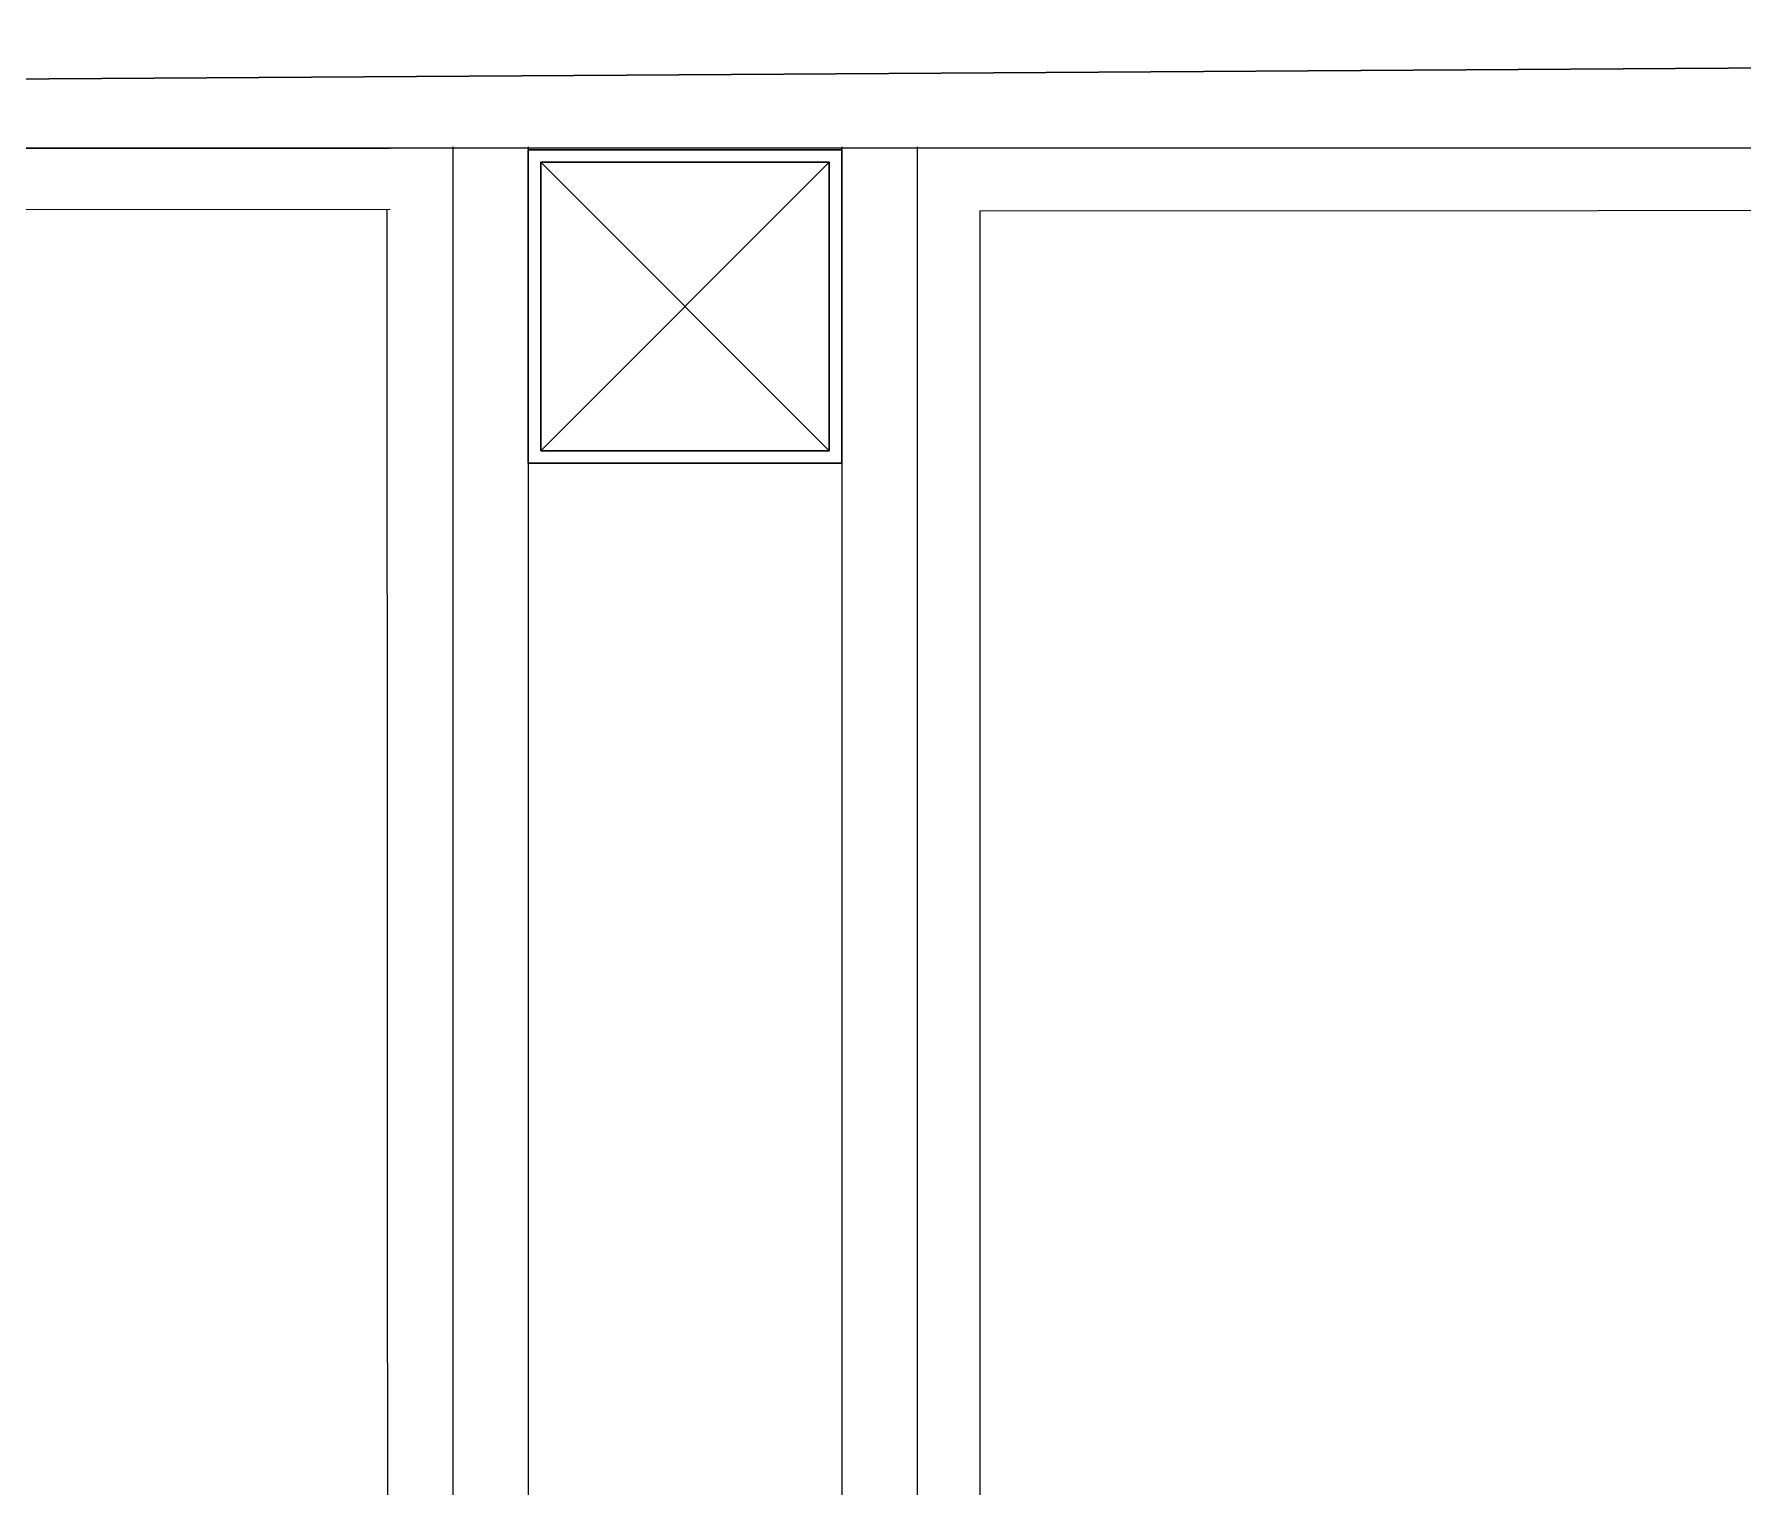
# Model space of a CAD drawing. Header units: centimetres. Extents: x 5488 to 20269, y -31398 to -19684.
# Drawn here: x 18810.64 to 18837.88, y -22355.82 to -22332.66 of the extents above; entities that cross this region are included whole.
import ezdxf

# ---------------------------------------------------------------- set-up
doc = ezdxf.new("R2010")
doc.units = ezdxf.units.CM
for name, color, linetype, lineweight in [('xxx_Auto_Duvar_Duvar Plan Kesit', 7, 'Continuous', 30), ('xxx_Auto_Kaplama_Seramik', 182, 'Continuous', 13), ('xxx_Auto_Konstruksiyon_Metal', 141, 'Continuous', 0)]:
    doc.layers.add(name, color=color, linetype=linetype, lineweight=lineweight)
doc.layers.add('xxx_Autoxxx_Auto_Duvar_Alcipan', color=51, linetype='Continuous')

# ---------------------------------------------------------------- blocks, each defined once
blk = doc.blocks.new('kutu profil')
at = {"layer": 'xxx_Auto_Duvar_Duvar Plan Kesit', "color": 0}
for points in [[(0, -5), (5, -5), (5, 0), (0, 0)], [(0.2, -4.8), (4.8, -4.8), (4.8, -0.2), (0.2, -0.2)]]:
    blk.add_lwpolyline(points, close=True, dxfattribs=at)
blk.add_lwpolyline([(0.2, -4.8), (4.8, -0.2), (4.8, -4.8), (0.2, -0.2)], dxfattribs=at)
blk = doc.blocks.new('A$Cd4c68676')
at = {"layer": 'xxx_Auto_Duvar_Duvar Plan Kesit'}
for points in [[(84.232, 589.437), (175.544, 589.462)], [(175.544, 589.462), (275.946, 589.485)]]:
    blk.add_lwpolyline(points, dxfattribs=at)
at = {"layer": 'xxx_Auto_Duvar_Duvar Plan Kesit', "color": 0}
for points in [[(175.544, 589.462), (84.232, 589.437)], [(100.448, 589.493), (175.544, 589.462)]]:
    blk.add_lwpolyline(points, dxfattribs=at)
blk.add_lwpolyline([(182.885, 589.462), (182.885, 589.462)], close=True, dxfattribs=at)
at = {"layer": 'xxx_Auto_Kaplama_Seramik'}
for points in [[(175.544, 588.484), (86.494, 588.437)], [(175.488, 588.484), (175.545, 453.608)], [(184.944, 588.464), (184.944, 588.464), (273.691, 588.509)], [(184.945, 588.464), (184.944, 453.607)]]:
    blk.add_lwpolyline(points, dxfattribs=at)
at = {"layer": 'xxx_Autoxxx_Auto_Duvar_Alcipan'}
for points in [[(176.544, 589.484), (176.541, 453.605)], [(177.744, 589.484), (177.743, 452.405)], [(182.744, 589.484), (182.744, 452.407)], [(183.944, 589.484), (183.944, 453.607)]]:
    blk.add_lwpolyline(points, dxfattribs=at)
at = {"layer": 'xxx_Auto_Konstruksiyon_Metal'}
blk.add_blockref('kutu profil', (177.744, 589.437), dxfattribs=at)

msp = doc.modelspace()

# ---------------------------------------------------------------- block references
msp.add_blockref('A$Cd4c68676', (18640.77, -22923.935))

# ---------------------------------------------------------------- next in the draw order: linework, layer by layer
at = {"layer": 'xxx_Auto_Duvar_Duvar Plan Kesit'}
msp.add_lwpolyline([(18626.358, -22334.532), (18923.694, -22332.656)], dxfattribs=at)

doc.saveas('drawing.dxf')
